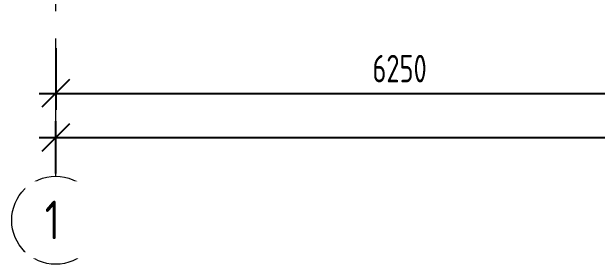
# Model space of a CAD drawing. Header units: millimetres. Extents: x -13407 to 95998, y -2719 to 109387.
# Drawn here: x -400 to 4922, y -2719 to -425 of the extents above; entities that cross this region are included whole.
import ezdxf

# ---------------------------------------------------------------- set-up
doc = ezdxf.new("R2010")
doc.units = ezdxf.units.MM
doc.linetypes.add('CENTER', pattern=[2, 1.25, -0.25, 0.25, -0.25])
doc.layers.add('АР_Оси', color=193, linetype='Continuous', lineweight=9)
doc.layers.add('АР_Оси размеры', color=164, linetype='Continuous', lineweight=9)
doc.styles.add('ГОСТ 2.304', font='isocpeur.ttf', dxfattribs={"width": 0.7})
doc.dimstyles.new('СПДС', dxfattribs={"dimscale": 100, "dimtxt": 2.5, "dimasz": 2.5, "dimexe": 1.5, "dimexo": 0, "dimgap": 1, "dimtad": 1, "dimdec": 0, "dimrnd": 1, "dimtxsty": 'ГОСТ 2.304', "dimblk": 'OBLIQUE', "dimcen": 2.5, "dimdle": 1.5, "dimadec": 0, "dimazin": 2, "dimtfac": 0.75, "dimtdec": 0, "dimtmove": 1, "dimatfit": 3, "dimfxl": 1, "dimtolj": 1, "dimarcsym": 1})

# ---------------------------------------------------------------- blocks, each defined once
blk = doc.blocks.new('_Oblique')
at = {"color": 0, "linetype": 'ByBlock', "lineweight": -2}
blk.add_line((-0.5, -0.5), (0.5, 0.5), dxfattribs=at)
blk = doc.blocks.new('*D330')
at = {"layer": 'АР_Оси размеры', "color": 0, "lineweight": -2, "ltscale": 100, "transparency": 16777216}
for p, q in [((0, -756.5), (0, -1316.4)), ((6250, -756.5), (6250, -1316.4)), ((-150, -1166.4), (6400, -1166.4))]:
    blk.add_line(p, q, dxfattribs=at)
at = {"layer": 'АР_Оси размеры', "color": 0, "lineweight": -2, "ltscale": 100, "transparency": 16777216, "xscale": 250, "yscale": 250, "zscale": 250, "rotation": 180}
blk.add_blockref('_Oblique', (0, -1166.4), dxfattribs=at)
at = {"layer": 'АР_Оси размеры', "color": 0, "lineweight": -2, "ltscale": 100, "transparency": 16777216, "xscale": 250, "yscale": 250, "zscale": 250}
blk.add_blockref('_Oblique', (6250, -1166.4), dxfattribs=at)
at = {"layer": 'АР_Оси размеры', "color": 0, "ltscale": 100, "transparency": 16777216, "insert": (3125, -941.4), "char_height": 250, "attachment_point": 5, "style": 'ГОСТ 2.304'}
blk.add_mtext('\\A1;6250', dxfattribs=at)
blk = doc.blocks.new('*D326')
at = {"layer": 'АР_Оси размеры', "color": 0, "lineweight": -2, "ltscale": 100, "transparency": 16777216}
for p, q in [((0, -1894.1), (0, -1418.5)), ((68415, -1894.1), (68415, -1418.5)), ((-150, -1568.5), (68565, -1568.5))]:
    blk.add_line(p, q, dxfattribs=at)
at = {"layer": 'АР_Оси размеры', "color": 0, "lineweight": -2, "ltscale": 100, "transparency": 16777216, "xscale": 250, "yscale": 250, "zscale": 250, "rotation": 180}
blk.add_blockref('_Oblique', (0, -1568.5), dxfattribs=at)
at = {"layer": 'АР_Оси размеры', "color": 0, "lineweight": -2, "ltscale": 100, "transparency": 16777216, "xscale": 250, "yscale": 250, "zscale": 250}
blk.add_blockref('_Oblique', (68415, -1568.5), dxfattribs=at)
at = {"layer": 'АР_Оси размеры', "color": 0, "ltscale": 100, "transparency": 16777216, "insert": (34207.5, -1343.5), "char_height": 250, "attachment_point": 5, "style": 'ГОСТ 2.304'}
blk.add_mtext('\\A1;68415', dxfattribs=at)

msp = doc.modelspace()

# ---------------------------------------------------------------- linework, layer by layer
at = {"layer": 'АР_Оси', "linetype": 'CENTER', "ltscale": 1000}
msp.add_line((0, -1919.1), (0, 12559.1), dxfattribs=at)
at = {"layer": 'АР_Оси', "ltscale": 0.5}
msp.add_circle((0, -2319.1), 400, dxfattribs=at)

# ---------------------------------------------------------------- dimensions: what is measured, and where the dimension line sits
at = {"layer": 'АР_Оси размеры', "ltscale": 100}
for base, p1, p2, picture, middle in [((6250, -1166.4), (0, -756.5), (6250, -756.5), '*D330', (3125, -941.4)), ((68415, -1568.5), (0, -1894.1), (68415, -1894.1), '*D326', (34207.5, -1343.5))]:
    dim = msp.add_linear_dim(base=base, p1=p1, p2=p2, dimstyle='СПДС', dxfattribs=at)
    dim.commit()
    dim.dimension.update_dxf_attribs({"geometry": picture, "text_midpoint": middle})

# ---------------------------------------------------------------- next in the draw order: texts
at = {"layer": 'АР_Оси', "insert": (-99.8, -2141.3), "char_height": 350, "attachment_point": 1, "line_spacing_factor": 1.149209, "style": 'ГОСТ 2.304', "bg_fill": 2}
msp.add_mtext('{\\W0.8;1}', dxfattribs=at)

doc.saveas('drawing.dxf')
